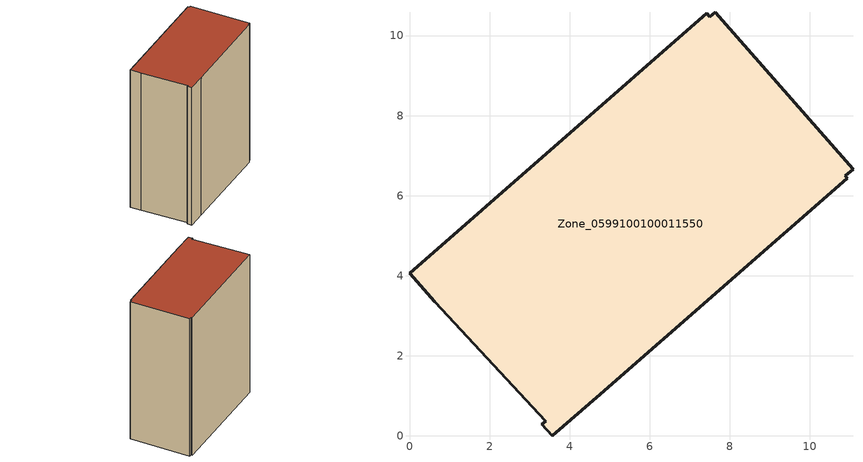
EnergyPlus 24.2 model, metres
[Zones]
Zone_0599100100011550
 floor ground (C_G): 10.88,6.5 10.94,6.44 4.77,1.04 3.56,0 3.31,0.29 3.4,0.37 0.63,3.35 0,4.06 7.42,10.56 7.5,10.47 7.64,10.59 11.08,6.66 z3.86
 wall outside (C_F): 3.56,0 4.77,1.04 10.94,6.44 10.88,6.5 11.08,6.66 7.64,10.59 7.5,10.47 7.42,10.56 0,4.06 0.63,3.35 3.4,0.37 3.31,0.29 3.56,0 z3.86:16.81
 roof outside (C_R): 10.94,6.44 10.88,6.5 11.08,6.66 7.64,10.59 7.5,10.47 7.42,10.56 0,4.06 0.63,3.35 3.4,0.37 3.31,0.29 3.56,0 4.77,1.04 z16.81
[BUILDING]
Pand.0599100100011550: North Axis=0; Terrain=City; Loads Convergence Tolerance Value=0.04; Temperature Convergence Tolerance Value=0.4; Solar Distribution=FullExterior; Maximum Number of Warmup Days=25; Minimum Number of Warmup Days=1
[Site:Location]
Rotterdam.The.Hague.AP_ZH_NLD Design_Conditions: Latitude=51.96; Longitude=4.45; Time Zone=1; Elevation=-4.5
[SITE:GROUNDTEMPERATURE:BUILDINGSURFACE]
18, 18, 18, 18, 18, 18, 18, 18, 18, 18, 18, 18
[MATERIAL] Thermal Absorptance=0.9; Solar Absorptance=0.7; Visible Absorptance=0.7
Name | Roughness | Thickness | Conductivity | Density | Specific Heat
G.TI.2015-2018 | MediumSmooth | 0.15 | 0.0428571 | 540 | 1210
F.TI.2015-2018 | Rough | 0.3 | 0.0666667 | 1920 | 840
R.TI.2015-2018 | MediumRough | 0.2 | 0.0333333 | 1500 | 1000
[CONSTRUCTION]
C_G: G.TI.2015-2018
C_F: F.TI.2015-2018
C_R: R.TI.2015-2018
[ZONE]
Zone_0599100100011550: Type=1; Multiplier=1; Ceiling Height=Autocalculate; Volume=Autocalculate; Floor Area=autocalculate; Part of Total Floor Area=Yes
[ZONEINFILTRATION:DESIGNFLOWRATE]
Infil_Zone_0599100100011550: Zone or ZoneList or Space or SpaceList=Zone_0599100100011550; Schedule=AlwaysOn; Design Flow Rate Calculation Method=Flow/Area; Flow Rate per Floor Area=0.0015; Constant Term Coefficient=1; Temperature Term Coefficient=0; Velocity Term Coefficient=0; Velocity Squared Term Coefficient=0
[HVACTEMPLATE:ZONE:IDEALLOADSAIRSYSTEM]
Zone_0599100100011550: Maximum Heating Supply Air Temperature=50; Minimum Cooling Supply Air Temperature=13; Maximum Heating Supply Air Humidity Ratio=0.0156; Minimum Cooling Supply Air Humidity Ratio=0.0077; Heating Limit=NoLimit; Cooling Limit=NoLimit; Dehumidification Control Type=ConstantSensibleHeatRatio; Cooling Sensible Heat Ratio=0.7; Dehumidification Setpoint=60; Humidification Control Type=None; Humidification Setpoint=30; Outdoor Air Method=None; Outdoor Air Flow Rate per Person=0.00944; Outdoor Air Flow Rate per Zone Floor Area=0; Outdoor Air Flow Rate per Zone=0; Demand Controlled Ventilation Type=None; Outdoor Air Economizer Type=NoEconomizer; Heat Recovery Type=None; Sensible Heat Recovery Effectiveness=0.7; Latent Heat Recovery Effectiveness=0.65
[ZONECONTROL:THERMOSTAT]
ThermostatControl_Zone_0599100100011550: Zone or ZoneList=Zone_0599100100011550; Control Type Schedule=DualSetpointControlType; Control 1=Thermostat_Zone_0599100100011550; Temperature Difference Between Cutout And Setpoint=0
[THERMOSTATSETPOINT:DUALSETPOINT]
Thermostat_Zone_0599100100011550: Heating Setpoint Temperature Schedule=HeatingSetpoint_Zone_0599100100011550; Cooling Setpoint Temperature Schedule=CoolingSetpoint_Zone_0599100100011550
[SCHEDULE:COMPACT]
HeatingSetpoint_Zone_0599100100011550: Through: 12/31, For: AllDays, Until: 24:00, 21
CoolingSetpoint_Zone_0599100100011550: Through: 12/31, For: AllDays, Until: 24:00, 24
DualSetpointControlType: Through: 12/31, For: AllDays, Until: 24:00, 4
AlwaysOn: Through: 12/31, For: AllDays, Until: 24:00, 1
